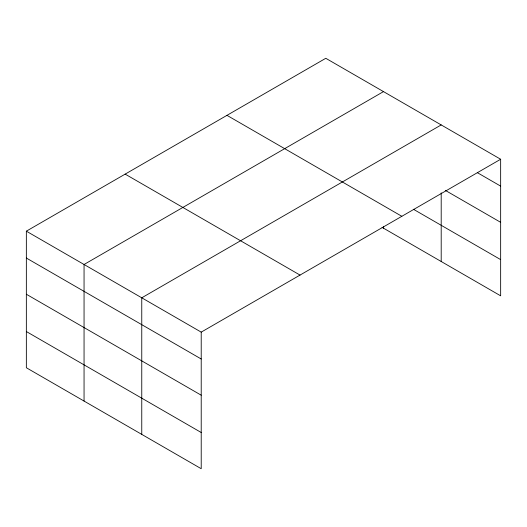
<?xml version="1.0" encoding="UTF-8"?>
<svg xmlns="http://www.w3.org/2000/svg" width="527" height="527" viewBox="0 0 527 527"><rect width="100%" height="100%" fill="white"/><g stroke="black" fill="none" stroke-linecap="round" stroke-linejoin="round"><path stroke-width="0.79" d="M500.65 159.253L325.785 58.293L26.35 231.175L26.35 367.747L201.215 468.707L201.215 332.129L500.65 159.253L500.65 295.825L382.068 227.361M383.491 91.612L84.056 264.488L84.056 401.06M441.198 124.925L141.763 297.808L141.763 434.38M477.291 172.632L500.65 186.117M445.44 190.445L500.65 222.322M413.412 209.259L500.65 259.62M226.972 115.347L401.837 216.301M125.162 174.121L300.028 275.081M26.35 231.175L201.215 332.129M26.35 258.039L201.215 358.992M26.35 294.244L201.215 395.197M26.35 331.542L201.215 432.502M441.198 192.862L441.198 261.504M383.491 226.538L383.491 228.184"/></g></svg>
